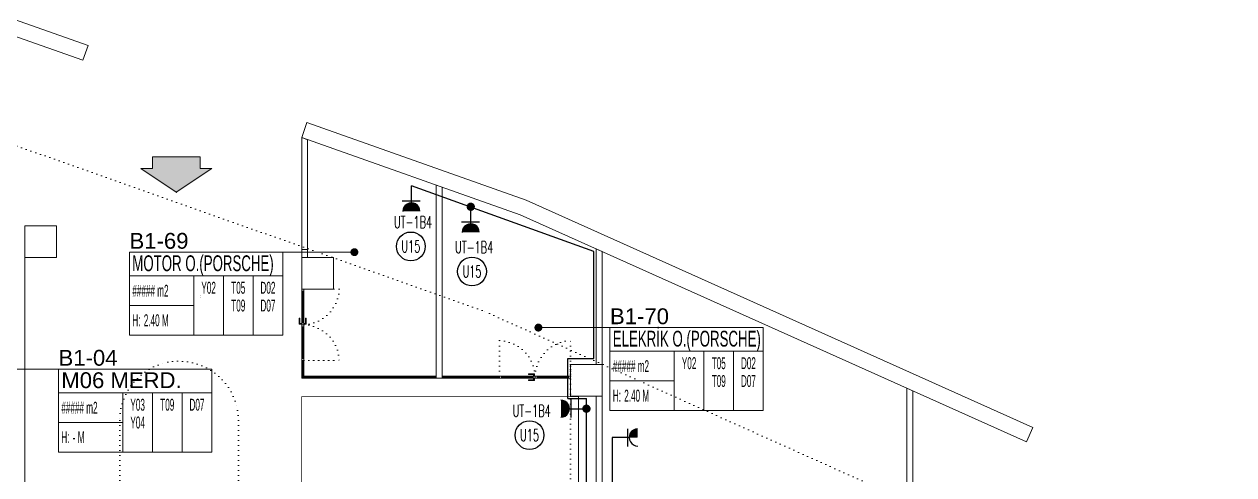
# Model space of a CAD drawing. Header units: metres. Extents: x -13194 to 152406, y -14653 to 29421.
# Drawn here: x 61358 to 64417, y 5841 to 6980 of the extents above; entities that cross this region are included whole.
import ezdxf
from ezdxf.enums import TextEntityAlignment as Align

# ---------------------------------------------------------------- set-up
doc = ezdxf.new("R2010")
doc.units = ezdxf.units.M
doc.header["$LTSCALE"] = 100
doc.header["$MEASUREMENT"] = 0
doc.linetypes.add('DOT2', pattern=[0.125, 0, -0.125])
doc.linetypes.add('HIDDEN', pattern=[0.375, 0.25, -0.125])
doc.layers.get('0').update_dxf_attribs({"color": 9, "lineweight": 9})
for name, color, linetype, lineweight in [('00', 9, 'Continuous', 9), ('01', 9, 'Continuous', 9), ('06B', 9, 'Continuous', 9), ('06D', 9, 'Continuous', 9), ('09', 9, 'Continuous', 9), ('10', 9, 'Continuous', 9), ('15', 9, 'Continuous', 9), ('20', 9, 'DOT2', 9), ('21', 9, 'Continuous', 9), ('21_mahal200', 9, 'Continuous', 9), ('E-ETANŞ PRİZ', 7, 'Continuous', 30), ('E-KABLO', 7, 'Continuous', 30), ('E-LINYE', 7, 'Continuous', 30), ('E-UPS PRİZ', 7, 'Continuous', 30)]:
    doc.layers.add(name, color=color, linetype=linetype, lineweight=lineweight)
doc.styles.add('Arial', font='arial.ttf', dxfattribs={"height": 2.5})
doc.styles.add('E-YAZI', font='txttw.shx')
doc.styles.add('MuuM_TEXT-STANDART', font='ARIALN.TTF')
doc.dimstyles.new('MuuM_DIM200', dxfattribs={"dimscale": 20, "dimtxt": 2, "dimasz": 1, "dimexe": 1, "dimexo": 1, "dimgap": 1, "dimtad": 1, "dimdec": 1, "dimrnd": 0.5, "dimdsep": 46, "dimtxsty": 'MuuM_TEXT-STANDART', "dimblk": 'ARCHTICK', "dimcen": 0, "dimdle": 0.15, "dimclrd": 256, "dimclre": 256, "dimclrt": 256, "dimadec": 0, "dimazin": 0, "dimtfac": 5, "dimtdec": 1, "dimtix": 1, "dimtmove": 2, "dimatfit": 3, "dimldrblk": 'DOT', "dimfxl": 3, "dimfxlon": 1, "dimtolj": 1, "dimlwd": -1, "dimlwe": -1, "dimarcsym": 0})

# ---------------------------------------------------------------- blocks, each defined once
blk = doc.blocks.new('100_ETANŞ PRİZ')
at = {"layer": 'E-ETANŞ PRİZ', "color": 4}
for p, q in [((-1.22, 2.14), (1.28, 2.14)), ((0, 2.4), (0, 0))]:
    blk.add_line(p, q, dxfattribs=at)
at = {"layer": 'E-ETANŞ PRİZ', "color": 4, "const_width": 1.2}
blk.add_lwpolyline([(0.01, 3, -0.414214), (-0.6, 3.59)], format="xyb", dxfattribs=at)
at = {"layer": 'E-ETANŞ PRİZ', "color": 4}
blk.add_arc((0, 3.6), 1.2, 180.7551, 0.7551, dxfattribs=at)
blk = doc.blocks.new('100_UPS PRİZ')
at = {"layer": 'E-UPS PRİZ', "color": 4}
for p, q in [((-1.22, 2.14), (1.28, 2.14)), ((0, 2.4), (0, 0))]:
    blk.add_line(p, q, dxfattribs=at)
at = {"layer": 'E-UPS PRİZ', "color": 4, "const_width": 1.2}
blk.add_lwpolyline([(-0.6, 3.58, 0.97398), (0.6, 3.58, 0.97398)], format="xyb", dxfattribs=at)
at = {"layer": 'E-UPS PRİZ', "color": 4}
blk.add_arc((0, 3.6), 1.2, 180.7551, 0.7551, dxfattribs=at)
blk = doc.blocks.new('p-kolon_80x80')
blk.add_lwpolyline([(-40, -40), (40, -40), (40, 40), (-40, 40)], close=True)
blk = doc.blocks.new('1.bod.mimari.elk')
at = {"layer": '01'}
blk.add_lwpolyline([(4764.2, -1436.6), (5520, -1703.5), (5506.7, -1741.2), (4752.4, -1474.9)], dxfattribs=at)
blk.add_lwpolyline([(7909, -2669.7), (7892.6, -2706.2), (6612.7, -2131.8), (6060, -1936.6), (6073.3, -1898.9), (6627.6, -2094.7)], close=True, dxfattribs=at)
for p in [(5400, -2200), (6100, -2280), (6780, -2550)]:
    blk.add_blockref('p-kolon_80x80', p, dxfattribs=at)
blk = doc.blocks.new('p-dilatasyon yeri')
at = {"layer": '06D'}
blk.add_lwpolyline([(5360, 80), (5360, 6452.7)], dxfattribs=at)
blk = doc.blocks.new('p-işyeri')
at = {"color": 0, "const_width": 2}
blk.add_lwpolyline([(200, 0), (200, 700), (-200, 700), (-200, 0)], close=True, dxfattribs=at)
blk = doc.blocks.new('0-OK 2')
at = {"true_color": 0x4f4f4f}
blk.add_hatch(color=251, dxfattribs=at).paths.add_polyline_path([(0, 0), (120, 180), (120, 120), (180, 120), (180, -120), (120, -120), (120, -180)])
at = {"linetype": 'ByBlock', "lineweight": -2}
blk.add_lwpolyline([(180, -120), (180, 120), (120, 120), (120, 180), (0, 0), (120, -180), (120, -120)], close=True, dxfattribs=at)
blk.add_point((0, 0))
blk = doc.blocks.new('p-al-01_a')
at = {"layer": '06B'}
for points in [[(-5, -88.6), (-11.2, -88.6), (-11.2, -73.6), (-9.4, -73.6), (-9.4, -86.4), (-9.4, -86.4), (-5, -86.4), (-5, -88.6)], [(0, -88.6), (6.2, -88.6), (6.2, -73.6), (4.4, -73.6), (4.4, -86.4), (4.4, -86.4), (0, -86.4), (0, -88.6)]]:
    blk.add_lwpolyline(points, dxfattribs=at)
at = {"layer": '06D'}
for p, q in [((-5, -86.9), (-5, -5)), ((0, -5), (0, -86.9)), ((-5, -93.1), (-5, -175)), ((0, -175), (0, -93.1))]:
    blk.add_line(p, q, dxfattribs=at)
at = {"layer": '10'}
for points in [[(-5, 0), (0, 0), (0, -5), (-5, -5)], [(-5, -85), (0, -85), (0, -90), (-5, -90)], [(-5, -95), (0, -95), (0, -90), (-5, -90)], [(-5, -180), (0, -180), (0, -175), (-5, -175)]]:
    blk.add_lwpolyline(points, close=True, dxfattribs=at)
at = {"layer": '15'}
for points in [[(-2.5, -5), (-2.5, -85)], [(-2.5, -175), (-2.5, -95)]]:
    blk.add_lwpolyline(points, dxfattribs=at)
at = {"layer": '20'}
for points in [[(-5.3, 0), (-94.9, 0)], [(-5.3, -180), (-94.9, -180)], [(-5, -180), (-94.9, -180)]]:
    blk.add_lwpolyline(points, dxfattribs=at)
for centre, start, end in [((-1.5, 3.4), 182.0745, 267.6937), ((-1.5, -183.4), 92.3063, 177.9255)]:
    blk.add_arc(centre, 93.5, start, end, dxfattribs=at)
blk = doc.blocks.new('prf-10x10')
blk.add_lwpolyline([(-5, -5), (5, -5), (5, 5), (-5, 5)], close=True)
at = {"color": 255}
blk.add_solid([(-5, -5), (5, -5), (-5, 5), (5, 5)], dxfattribs=at)
at = {"layer": '10'}
blk.add_point((0, 0), dxfattribs=at)
blk = doc.blocks.new('_ArchTick')
at = {"color": 0, "linetype": 'ByBlock', "const_width": 0.15}
blk.add_lwpolyline([(-0.5, -0.5), (0.5, 0.5)], dxfattribs=at)
blk = doc.blocks.new('_Dot')
at = {"color": 0, "linetype": 'ByBlock', "lineweight": -2}
blk.add_line((-0.5, 0), (-1, 0), dxfattribs=at)
at = {"color": 0, "linetype": 'ByBlock', "const_width": 0.5}
blk.add_lwpolyline([(-0.25, 0, 1), (0.25, 0, 1)], format="xyb", close=True, dxfattribs=at)
blk = doc.blocks.new('0_roomno2')
blk.add_lwpolyline([(19.38, -10.5), (0, -10.5), (0, 0), (19.38, 0)], close=True)
for points in [[(0, -3), (19.38, -3)], [(8.12, -3), (8.12, -10.5)], [(11.88, -3), (11.88, -10.5)], [(15.62, -3), (15.62, -10.5)], [(0, -6.75), (8.12, -6.75)]]:
    blk.add_lwpolyline(points)
at = {"style": 'MuuM_TEXT-STANDART', "width": 0.6}
blk.add_text('H:', height=1.5, dxfattribs=at).set_placement((0.35, -8.61), align=Align.MIDDLE_LEFT)
at = {"style": 'Arial'}
blk.add_attdef('ODANO', (0, 1.17), '', height=2, dxfattribs=at)
blk.add_attdef('MEKANADI', text='', height=2, dxfattribs=at).set_placement((0.35, -3), align=Align.BOTTOM_LEFT)
at = {"style": 'MuuM_TEXT-STANDART', "width": 0.6}
for tag, p in [('M2', (0.35, -4.88)), ('TEMIZTAVANYUKSEKLIGI', (1.8, -8.61))]:
    blk.add_attdef(tag, text='', height=1.5, dxfattribs=at).set_placement(p, align=Align.MIDDLE_LEFT)
for tag, p in [('YER01', (10, -4.5)), ('TAVAN01', (13.75, -4.5)), ('DUVAR01', (17.5, -4.5)), ('YER02', (10, -6.75)), ('TAVAN02', (13.75, -6.75)), ('DUVAR02', (17.5, -6.75)), ('YER03', (10, -9)), ('TAVAN03', (13.75, -9)), ('DUVAR03', (17.5, -9))]:
    blk.add_attdef(tag, text='', height=1.5, dxfattribs=at).set_placement(p, align=Align.MIDDLE_CENTER)
blk = doc.blocks.new('1.bod.mimari1.elk')
at = {"layer": '00'}
for points in [[(6060, -2240), (6060, -1936.65), (6075, -1941.95), (6075, -2240)], [(6075, -2220), (6060, -2220)], [(6805, -2510), (6805, -2218.13), (6820, -2224.86), (6820, -2510)], [(6075, -2240), (6060, -2240)], [(7605, -2577.12), (7605, -2950), (7590, -2950), (7590, -2570.39)]]:
    blk.add_lwpolyline(points, dxfattribs=at)
for points in [[(6400, -2545), (6400, -2056.72), (6415, -2062.02), (6415, -2530), (6415, -2530), (6415, -2545)], [(6805, -2950), (6820, -2950), (6820, -2590), (6805, -2590)]]:
    blk.add_lwpolyline(points, close=True, dxfattribs=at)
at = {"layer": '06D', "linetype": 'DOT2'}
for points in [[(5600, -2652.1, -1), (5900, -2652.1, 0)], [(5600, -2652.1), (5600, -7740, 0.4142136), (6200, -8340)], [(5900, -2652.1), (5900, -7740, 0.4142136), (6200, -8040)]]:
    blk.add_lwpolyline(points, format="xyb", dxfattribs=at)
at = {"layer": '06D'}
for points in [[(6065, -2500), (6060, -2500), (6060, -2540), (6065, -2540)], [(6400, -2545), (6400, -2540), (6065, -2540), (6065, -2545)], [(6560, -2545), (6560, -2540), (6420, -2540), (6420, -2545)]]:
    blk.add_lwpolyline(points, close=True, dxfattribs=at)
at = {"layer": '09'}
for p, q in [((5803.03, -2341.14), (5803.08, -2340.99)), ((5803.12, -2341.17), (5803.17, -2341.03)), ((5803.26, -2341.06), (5803.21, -2341.2)), ((5803.31, -2341.24), (5803.36, -2341.09)), ((5803.45, -2341.12), (5803.4, -2341.27)), ((5803.5, -2341.3), (5803.55, -2341.16)), ((5803.63, -2335.74), (5803.58, -2335.88)), ((5803.64, -2341.19), (5803.59, -2341.33)), ((5803.72, -2335.77), (5803.67, -2335.92)), ((5803.74, -2341.22), (5803.69, -2341.37)), ((5803.77, -2335.95), (5803.82, -2335.8)), ((5803.91, -2335.84), (5803.86, -2335.98)), ((5803.96, -2336.01), (5804.01, -2335.87)), ((5804.1, -2335.9), (5804.05, -2336.05)), ((5804.14, -2336.08), (5804.19, -2335.94)), ((5804.29, -2335.97), (5804.24, -2336.11))]:
    blk.add_line(p, q, dxfattribs=at)
at = {"layer": '15'}
for points in [[(6062.5, -2505), (6062.5, -2540)], [(6395, -2542.5), (6065, -2542.5)], [(6555, -2542.5), (6420, -2542.5)]]:
    blk.add_lwpolyline(points, dxfattribs=at)
at = {"layer": '20'}
for points in [[(11313.16, -4700), (10818.48, -4391.06), (8921.11, -3452.7), (7718.56, -2913.06), (6516.01, -2373.42), (4675.61, -1723.48), (3791.04, -1488.82)], [(6740, -2510), (6740, -4630), (7605, -4630), (7605, -3830), (9220, -3830), (9220, -3622.83)]]:
    blk.add_lwpolyline(points, dxfattribs=at)
blk.add_blockref('p-dilatasyon yeri', (0, -8630))
at = {"xscale": -1}
blk.add_blockref('p-al-01_a', (6060, -2320), dxfattribs=at)
at = {"xscale": -1, "rotation": 90}
blk.add_blockref('p-al-01_a', (6560, -2545), dxfattribs=at)
at = {"layer": '06D', "color": 89, "linetype": 'HIDDEN', "true_color": 0x2e4d23, "rotation": 90}
blk.add_blockref('p-işyeri', (6760, -2791.68), dxfattribs=at)
at = {"layer": '10', "extrusion": (0, 0, -1), "xscale": 0.5, "yscale": 0.5, "zscale": -1}
for p, rotation in [((-6062.5, -2502.5), 90), ((-6062.5, -2542.5), 180), ((-6062.5, -2542.5), 90), ((-6397.5, -2542.5), 180), ((-6417.5, -2542.5), 180), ((-6417.5, -2542.5), 90), ((-6557.5, -2542.5), 180)]:
    blk.add_blockref('prf-10x10', p, dxfattribs=dict(at, rotation=rotation))
at = {"layer": '21', "xscale": -0.5, "yscale": 0.5, "zscale": 0.5, "rotation": 270}
blk.add_blockref('0-OK 2', (5742.9, -2074.98), dxfattribs=at)
at = {"layer": '21_mahal200'}
ref = blk.add_blockref('0_roomno2', (5624.63, -2226.34), dxfattribs=dict(at, xscale=20, yscale=20, zscale=20))
ref.add_attrib('ODANO', 'B1-69', (5624.63, -2217.69), dxfattribs={"layer": '0', "height": 40, "style": 'Arial'})
ref.add_attrib('MEKANADI', 'MOTOR O.(PORSCHE)', dxfattribs={"layer": '0', "height": 40, "style": 'Arial', "width": 0.6}).set_placement((5631.63, -2286.34), align=Align.BOTTOM_LEFT)
ref.add_attrib('M2', '##### m2', dxfattribs={"layer": '0', "height": 30, "style": 'MuuM_TEXT-STANDART', "width": 0.6}).set_placement((5631.63, -2323.84), align=Align.MIDDLE_LEFT)
ref.add_attrib('TEMIZTAVANYUKSEKLIGI', '2.40 M', dxfattribs={"layer": '0', "height": 30, "style": 'MuuM_TEXT-STANDART', "width": 0.6}).set_placement((5660.63, -2398.5), align=Align.MIDDLE_LEFT)
ref.add_attrib('YER01', 'Y02', dxfattribs={"layer": '0', "height": 30, "style": 'MuuM_TEXT-STANDART', "width": 0.6}).set_placement((5824.63, -2316.34), align=Align.MIDDLE_CENTER)
ref.add_attrib('TAVAN01', 'T05', dxfattribs={"layer": '0', "height": 30, "style": 'MuuM_TEXT-STANDART', "width": 0.6}).set_placement((5899.63, -2316.34), align=Align.MIDDLE_CENTER)
ref.add_attrib('DUVAR01', 'D02', dxfattribs={"layer": '0', "height": 30, "style": 'MuuM_TEXT-STANDART', "width": 0.6}).set_placement((5974.63, -2316.34), align=Align.MIDDLE_CENTER)
ref.add_attrib('TAVAN02', 'T09', dxfattribs={"layer": '0', "height": 30, "style": 'MuuM_TEXT-STANDART', "width": 0.6}).set_placement((5899.63, -2361.34), align=Align.MIDDLE_CENTER)
ref.add_attrib('DUVAR02', 'D07', dxfattribs={"layer": '0', "height": 30, "style": 'MuuM_TEXT-STANDART', "width": 0.6}).set_placement((5974.63, -2361.34), align=Align.MIDDLE_CENTER)
ref = blk.add_blockref('0_roomno2', (6839.57, -2417.04), dxfattribs=dict(at, xscale=20, yscale=20, zscale=20))
ref.add_attrib('ODANO', 'B1-70', (6839.57, -2408.4), dxfattribs={"layer": '0', "height": 40, "style": 'Arial'})
ref.add_attrib('MEKANADI', 'ELEKRİK O.(PORSCHE)', dxfattribs={"layer": '0', "height": 40, "style": 'Arial', "width": 0.6}).set_placement((6846.57, -2477.04), align=Align.BOTTOM_LEFT)
ref.add_attrib('M2', '##### m2', dxfattribs={"layer": '0', "height": 30, "style": 'MuuM_TEXT-STANDART', "width": 0.6}).set_placement((6846.57, -2514.54), align=Align.MIDDLE_LEFT)
ref.add_attrib('TEMIZTAVANYUKSEKLIGI', '2.40 M', dxfattribs={"layer": '0', "height": 30, "style": 'MuuM_TEXT-STANDART', "width": 0.6}).set_placement((6875.57, -2589.2), align=Align.MIDDLE_LEFT)
ref.add_attrib('YER01', 'Y02', dxfattribs={"layer": '0', "height": 30, "style": 'MuuM_TEXT-STANDART', "width": 0.6}).set_placement((7039.57, -2507.04), align=Align.MIDDLE_CENTER)
ref.add_attrib('TAVAN01', 'T05', dxfattribs={"layer": '0', "height": 30, "style": 'MuuM_TEXT-STANDART', "width": 0.6}).set_placement((7114.57, -2507.04), align=Align.MIDDLE_CENTER)
ref.add_attrib('DUVAR01', 'D02', dxfattribs={"layer": '0', "height": 30, "style": 'MuuM_TEXT-STANDART', "width": 0.6}).set_placement((7189.57, -2507.04), align=Align.MIDDLE_CENTER)
ref.add_attrib('TAVAN02', 'T09', dxfattribs={"layer": '0', "height": 30, "style": 'MuuM_TEXT-STANDART', "width": 0.6}).set_placement((7114.57, -2552.04), align=Align.MIDDLE_CENTER)
ref.add_attrib('DUVAR02', 'D07', dxfattribs={"layer": '0', "height": 30, "style": 'MuuM_TEXT-STANDART', "width": 0.6}).set_placement((7189.57, -2552.04), align=Align.MIDDLE_CENTER)
ref = blk.add_blockref('0_roomno2', (5445.14, -2522.04), dxfattribs=dict(at, xscale=20, yscale=20, zscale=20))
ref.add_attrib('ODANO', 'B1-04', (5445.14, -2513.4), dxfattribs={"layer": '0', "height": 40, "style": 'Arial'})
ref.add_attrib('MEKANADI', 'M06 MERD.', dxfattribs={"layer": '0', "height": 40, "style": 'Arial'}).set_placement((5452.14, -2582.04), align=Align.BOTTOM_LEFT)
ref.add_attrib('M2', '##### m2', dxfattribs={"layer": '0', "height": 30, "style": 'MuuM_TEXT-STANDART', "width": 0.6}).set_placement((5452.14, -2619.54), align=Align.MIDDLE_LEFT)
ref.add_attrib('TEMIZTAVANYUKSEKLIGI', '- M', dxfattribs={"layer": '0', "height": 30, "style": 'MuuM_TEXT-STANDART', "width": 0.6}).set_placement((5481.14, -2694.2), align=Align.MIDDLE_LEFT)
ref.add_attrib('YER01', 'Y03', dxfattribs={"layer": '0', "height": 30, "style": 'MuuM_TEXT-STANDART', "width": 0.6}).set_placement((5645.14, -2612.04), align=Align.MIDDLE_CENTER)
ref.add_attrib('TAVAN01', 'T09', dxfattribs={"layer": '0', "height": 30, "style": 'MuuM_TEXT-STANDART', "width": 0.6}).set_placement((5720.14, -2612.04), align=Align.MIDDLE_CENTER)
ref.add_attrib('DUVAR01', 'D07', dxfattribs={"layer": '0', "height": 30, "style": 'MuuM_TEXT-STANDART', "width": 0.6}).set_placement((5795.14, -2612.04), align=Align.MIDDLE_CENTER)
ref.add_attrib('YER02', 'Y04', dxfattribs={"layer": '0', "height": 30, "style": 'MuuM_TEXT-STANDART', "width": 0.6}).set_placement((5645.14, -2657.04), align=Align.MIDDLE_CENTER)
for points in [[(6193.22, -2226.34), (6012.13, -2226.34)], [(6658.48, -2417.04), (6839.57, -2417.04)], [(5264.05, -2522.04), (5445.14, -2522.04)]]:
    blk.add_leader(points, dimstyle='MuuM_DIM200', override={"dimasz": 1, "dimfxl": 10}, dxfattribs=at)

msp = doc.modelspace()

# ---------------------------------------------------------------- linework, layer by layer
at = {"layer": 'E-KABLO', "color": 4}
for p, q in [((62798.3, 6405.6), (62337.3, 6571.4)), ((62798.3, 6134.9), (62798.3, 6405.6)), ((62732.6, 6034), (62732.6, 6134.9)), ((62732.6, 6134.9), (62798.3, 6134.9)), ((62732.6, 6034), (62780, 6034)), ((62780, 5705), (62780, 6034))]:
    msp.add_line(p, q, dxfattribs=at)
at = {"layer": 'E-KABLO', "color": 6}
msp.add_line((62845, 5935.1), (62845, 5135.1), dxfattribs=at)
at = {"layer": 'E-KABLO', "color": 4, "const_width": 10.5}
for points in [[(62482.2, 6518.4, 1), (62492.7, 6518.4, 1)], [(62774.8, 6007.9, 1), (62785.3, 6007.9, 1)]]:
    msp.add_lwpolyline(points, format="xyb", close=True, dxfattribs=at)
at = {"layer": 'E-LINYE', "color": 7, "linetype": 'Continuous'}
for centre in [(62336, 6418.2), (62490.6, 6354.8), (62636.1, 5941.1)]:
    msp.add_circle(centre, 36.4, dxfattribs=at)

# ---------------------------------------------------------------- block references
at = {"layer": '06D'}
for name in ['1.bod.mimari.elk', '1.bod.mimari1.elk']:
    msp.add_blockref(name, (56000, 8630), dxfattribs=at)
at = {"layer": 'E-ETANŞ PRİZ', "xscale": 18, "yscale": 18, "zscale": 18, "rotation": 270}
msp.add_blockref('100_ETANŞ PRİZ', (62845, 5935.1), dxfattribs=at)
at = {"layer": 'E-UPS PRİZ', "xscale": 18, "yscale": 18, "zscale": 18}
for p, rotation in [((62337.3, 6571.4), 180), ((62487.5, 6518.4), 180), ((62780, 6007.9), 90)]:
    msp.add_blockref('100_UPS PRİZ', p, dxfattribs=dict(at, rotation=rotation))

# ---------------------------------------------------------------- texts
at = {"layer": 'E-LINYE', "color": 3, "linetype": 'Continuous', "style": 'E-YAZI', "width": 0.6}
for s, p in [('UT-1B4', (62341.5, 6479.6)), ('U15', (62336, 6418.2)), ('UT-1B4', (62496, 6416.2)), ('U15', (62490.6, 6354.8)), ('UT-1B4', (62641.6, 6002.5)), ('U15', (62636.1, 5941.1))]:
    msp.add_text(s, height=30, dxfattribs=at).set_placement(p, align=Align.MIDDLE_CENTER)

doc.saveas('drawing.dxf')
